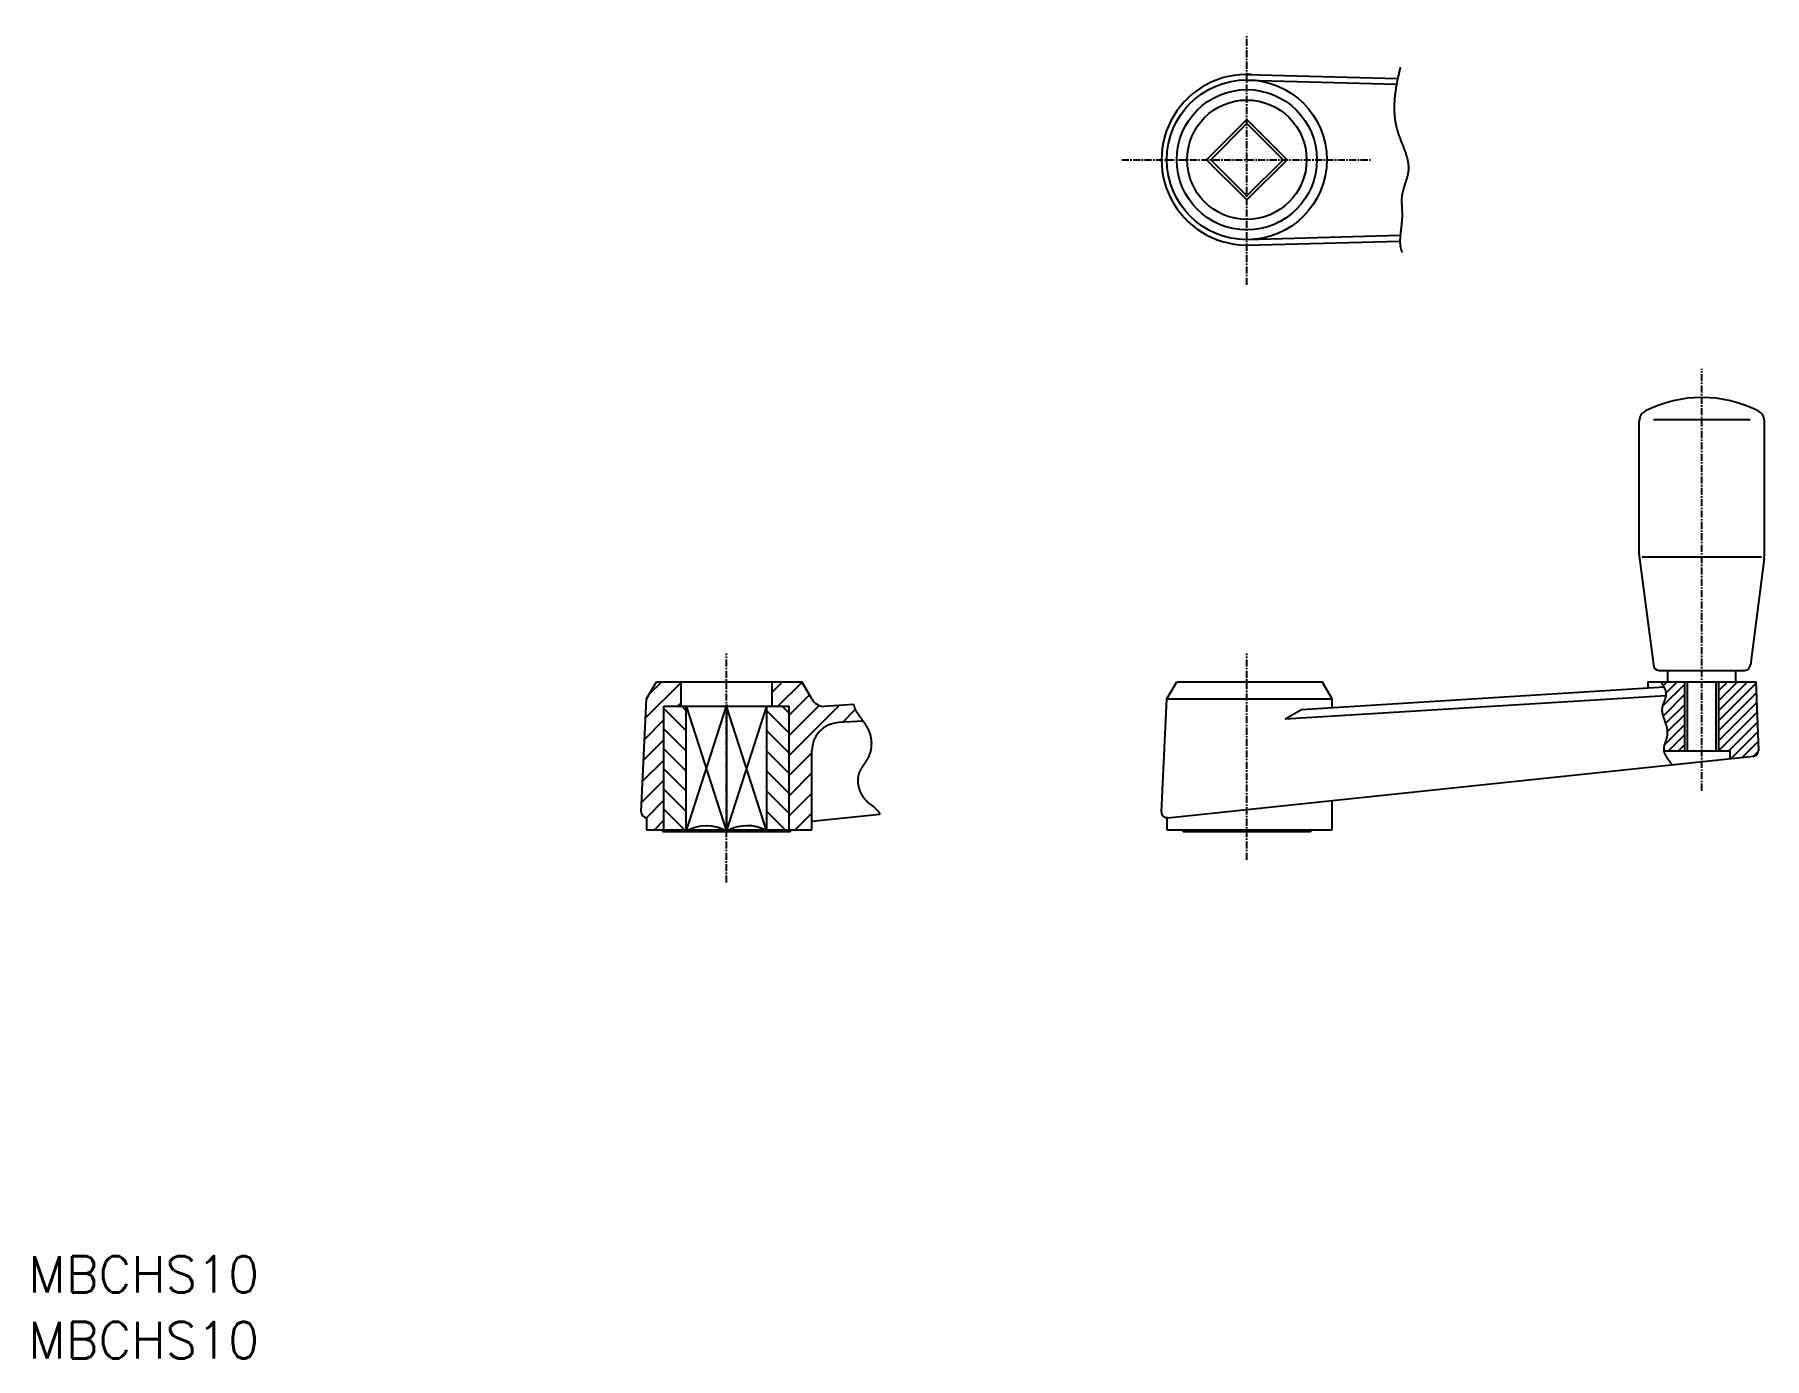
# Model space of a CAD drawing. Extents: x -75 to 230, y -48 to 185.
import ezdxf

# ---------------------------------------------------------------- set-up
doc = ezdxf.new("R2010")
doc.units = 0
doc.linetypes.add('CENTER', pattern=[2, 1.25, -0.25, 0.25, -0.25])
doc.layers.get('0').update_dxf_attribs({"linetype": 'CONTINUOUS'})
doc.layers.add('CENTER', color=1, linetype='CENTER')
doc.styles.get("Standard").update_dxf_attribs({"font": 'txt.shx', "bigfont": 'bigfont.shx'})

# ---------------------------------------------------------------- blocks, each defined once
blk = doc.blocks.new('*X2')
at = {"color": 0}
for p, q in [((40.07, 62.46), (36.14, 66.39)), ((40.07, 66), (39.27, 66.8)), ((58.14, 62.07), (54.21, 66)), ((58.14, 65.6), (56.94, 66.8)), ((40.07, 58.93), (36.14, 62.86)), ((58.14, 58.53), (54.21, 62.46)), ((40.07, 55.39), (36.14, 59.32)), ((58.14, 55), (54.21, 58.93)), ((40.07, 51.86), (36.14, 55.78)), ((58.14, 51.46), (54.21, 55.39)), ((40.07, 48.32), (36.14, 52.25)), ((58.14, 47.93), (54.21, 51.86)), ((39.75, 45.1), (36.14, 48.71)), ((57.43, 45.1), (54.21, 48.32)), ((36.22, 45.1), (36.14, 45.18))]:
    blk.add_line(p, q, dxfattribs=at)
blk = doc.blocks.new('*X3')
at = {"color": 0}
for p, q in [((32.92, 64.74), (39.14, 70.96)), ((33.54, 68.9), (35.74, 71.1)), ((55.14, 69.28), (56.96, 71.1)), ((56.19, 66.8), (60.44, 71.05)), ((38.52, 66.8), (39.14, 67.42)), ((58.14, 65.21), (61.73, 68.8)), ((58.14, 61.67), (63.41, 66.95)), ((58.14, 58.14), (66.94, 66.94)), ((32.75, 61.03), (36.14, 64.42)), ((67.51, 63.97), (69.77, 66.24)), ((32.57, 57.32), (36.14, 60.89)), ((58.14, 54.6), (62.14, 58.6)), ((32.39, 53.61), (36.14, 57.35)), ((58.14, 51.07), (62.14, 55.07)), ((32.22, 49.9), (36.14, 53.82)), ((33.07, 47.21), (36.14, 50.28)), ((58.14, 47.53), (62.14, 51.53)), ((34.49, 45.1), (36.14, 46.75)), ((59.24, 45.1), (62.14, 48))]:
    blk.add_line(p, q, dxfattribs=at)
blk = doc.blocks.new('*X4')
at = {"color": 0}
for p, q in [((211.68, 66.73), (215.63, 70.68)), ((211.83, 70.41), (212.52, 71.1)), ((212.32, 69.13), (214.29, 71.1)), ((221.63, 66.07), (226.66, 71.1)), ((221.63, 67.84), (224.9, 71.1)), ((221.63, 69.6), (223.13, 71.1)), ((221.63, 64.3), (228.12, 70.79)), ((211.81, 65.08), (215.63, 68.91)), ((212.25, 63.76), (215.63, 67.14)), ((221.63, 62.53), (228.19, 69.09)), ((221.63, 60.77), (228.26, 67.39)), ((212.56, 62.3), (215.63, 65.37)), ((221.63, 59), (228.32, 65.69)), ((223.38, 58.98), (228.39, 63.99)), ((212.04, 60.01), (215.63, 63.6)), ((212.78, 58.98), (215.63, 61.84)), ((223.76, 57.59), (228.46, 62.29)), ((214.55, 58.98), (215.63, 60.07)), ((225.73, 57.8), (228.53, 60.59)), ((227.71, 58), (228.59, 58.88))]:
    blk.add_line(p, q, dxfattribs=at)

msp = doc.modelspace()

# ---------------------------------------------------------------- linework, layer by layer
at = {"color": 7, "linetype": 'CONTINUOUS'}
for p, q in [((138.61, 176.89), (164.96, 176.2)), ((138.63, 177.89), (165.16, 177.19)), ((138.61, 148.89), (165.61, 149.6)), ((138.63, 147.89), (165.54, 148.59)), ((207.63, 93.42), (207.63, 116.94)), ((210.16, 117.2), (227.11, 117.2)), ((229.63, 93.42), (229.63, 116.94)), ((207.67, 92.78), (210.11, 74.1)), ((208.16, 93.1), (229.11, 93.1)), ((229.59, 92.78), (227.16, 74.1)), ((211.11, 73.1), (226.16, 73.1)), ((212.63, 71.1), (212.63, 73.1)), ((224.63, 71.1), (224.63, 73.1)), ((33.08, 68.1), (34.81, 71.1)), ((34.81, 71.1), (60.41, 71.1)), ((35.31, 71.1), (59.91, 71.1)), ((35.31, 71.1), (39.14, 71.1)), ((39.14, 66.8), (39.14, 71.1)), ((55.14, 66.8), (55.14, 71.1)), ((62.14, 68.1), (60.41, 71.1)), ((124.58, 68.1), (126.31, 71.1)), ((126.31, 71.1), (151.9, 71.1)), ((211.98, 70.15), (148.25, 66.19)), ((153.63, 68.1), (151.9, 71.1)), ((209.16, 71.1), (209.12, 69.93)), ((209.16, 71.1), (228.11, 71.1)), ((215.63, 58.98), (215.63, 71.1)), ((216.13, 58.98), (216.13, 71.1)), ((221.13, 58.98), (221.13, 71.1)), ((221.63, 58.98), (221.63, 71.1)), ((228.11, 71.1), (228.6, 59.04)), ((32.14, 48.25), (33.08, 68.1)), ((47.14, 67.1), (47.14, 44.8)), ((69.52, 67.1), (64.26, 66.78)), ((123.63, 48.25), (124.58, 68.1)), ((124.58, 68.1), (153.63, 68.1)), ((212.31, 68.66), (145.35, 64.52)), ((153.63, 66.53), (153.63, 68.1)), ((36.14, 66.8), (58.14, 66.8)), ((36.14, 44.8), (36.14, 66.8)), ((40.07, 44.8), (40.07, 66.8)), ((40.07, 44.8), (47.14, 66.8)), ((40.07, 66.8), (47.14, 44.8)), ((47.14, 44.8), (54.21, 66.8)), ((54.21, 44.8), (47.14, 66.8)), ((54.21, 44.8), (54.21, 66.8)), ((58.14, 44.8), (58.14, 66.8)), ((71.14, 64.19), (66.84, 63.93)), ((148.25, 66.19), (145.35, 64.52)), ((62.14, 45.1), (62.14, 58.94)), ((124.73, 47.21), (227.7, 58)), ((211.94, 58.98), (223.63, 58.98)), ((223.63, 57.58), (223.63, 58.98)), ((153.63, 45.1), (153.63, 50.24)), ((33.08, 47.23), (33.08, 45.1)), ((62.14, 46.6), (74.1, 47.82)), ((124.58, 47.23), (124.58, 45.1)), ((33.08, 45.1), (62.14, 45.1)), ((33.58, 45.1), (36.14, 45.1)), ((35.94, 44.8), (35.64, 45.1)), ((35.94, 44.8), (58.34, 44.8)), ((36.14, 44.8), (58.14, 44.8)), ((58.14, 45.1), (61.64, 45.1)), ((58.34, 44.8), (58.64, 45.1)), ((124.58, 45.1), (153.63, 45.1)), ((127.43, 44.8), (127.13, 45.1)), ((127.43, 44.8), (149.83, 44.8)), ((149.83, 44.8), (150.13, 45.1))]:
    msp.add_line(p, q, dxfattribs=at)
for points in [[(138.63, 155.82), (145.7, 162.89), (138.63, 169.96), (131.56, 162.89)], [(138.63, 156.53), (145, 162.89), (138.63, 169.25), (132.27, 162.89)]]:
    msp.add_lwpolyline(points, close=True, dxfattribs=at)
for points in [[(165.63, 179.18, 0), (165.6, 179.07, 0), (165.57, 178.96, 0), (165.55, 178.85, 0), (165.52, 178.74, 0), (165.49, 178.62, 0), (165.46, 178.51, 0), (165.43, 178.4, 0), (165.41, 178.29, 0), (165.38, 178.18, 0), (165.35, 178.06, 0), (165.33, 177.95, 0), (165.3, 177.84, 0), (165.28, 177.73, 0), (165.25, 177.61, 0), (165.22, 177.5, 0), (165.2, 177.39, 0), (165.18, 177.28, 0), (165.15, 177.16, 0), (165.13, 177.05, 0), (165.1, 176.94, 0), (165.08, 176.82, 0), (165.06, 176.71, 0), (165.03, 176.59, 0), (165.01, 176.48, 0), (164.99, 176.37, 0), (164.97, 176.25, 0), (164.95, 176.14, 0), (164.93, 176.02, 0), (164.91, 175.91, 0), (164.89, 175.79, 0), (164.87, 175.68, 0), (164.85, 175.56, 0), (164.83, 175.45, 0), (164.81, 175.34, 0), (164.8, 175.22, 0), (164.78, 175.11, 0), (164.76, 174.99, 0), (164.75, 174.88, 0), (164.73, 174.76, 0), (164.72, 174.65, 0), (164.7, 174.53, 0), (164.69, 174.41, 0), (164.67, 174.3, 0), (164.66, 174.18, 0), (164.65, 174.07, 0), (164.64, 173.95, 0), (164.63, 173.84, 0), (164.62, 173.72, 0), (164.61, 173.6, 0), (164.6, 173.49, 0), (164.59, 173.37, 0), (164.58, 173.26, 0), (164.57, 173.14, 0), (164.57, 173.03, 0), (164.56, 172.91, 0), (164.56, 172.79, 0), (164.55, 172.68, 0), (164.55, 172.56, 0), (164.55, 172.45, 0), (164.54, 172.33, 0), (164.54, 172.22, 0), (164.54, 172.1, 0), (164.54, 171.98, 0), (164.54, 171.87, 0), (164.54, 171.75, 0), (164.55, 171.64, 0), (164.55, 171.52, 0), (164.55, 171.41, 0), (164.56, 171.29, 0), (164.56, 171.17, 0), (164.57, 171.06, 0), (164.58, 170.94, 0), (164.59, 170.83, 0), (164.59, 170.71, 0), (164.6, 170.59, 0), (164.62, 170.48, 0), (164.63, 170.37, 0), (164.64, 170.25, 0), (164.65, 170.13, 0), (164.67, 170.02, 0), (164.68, 169.9, 0), (164.7, 169.79, 0), (164.72, 169.67, 0), (164.73, 169.56, 0), (164.75, 169.44, 0), (164.77, 169.33, 0), (164.8, 169.21, 0), (164.82, 169.1, 0), (164.84, 168.99, 0), (164.87, 168.87, 0), (164.89, 168.76, 0), (164.92, 168.64, 0), (164.94, 168.53, 0), (164.97, 168.41, 0), (165, 168.3, 0), (165.03, 168.19, 0), (165.06, 168.07, 0), (165.1, 167.96, 0), (165.13, 167.85, 0), (165.17, 167.73, 0), (165.2, 167.62, 0), (165.24, 167.51, 0), (165.28, 167.39, 0), (165.32, 167.28, 0), (165.36, 167.17, 0), (165.4, 167.06, 0), (165.44, 166.94, 0), (165.48, 166.83, 0), (165.52, 166.72, 0), (165.56, 166.61, 0), (165.6, 166.5, 0), (165.65, 166.38, 0), (165.69, 166.27, 0), (165.73, 166.16, 0), (165.78, 166.05, 0), (165.82, 165.94, 0), (165.87, 165.82, 0), (165.91, 165.71, 0), (165.95, 165.6, 0), (166, 165.49, 0), (166.04, 165.38, 0), (166.09, 165.27, 0), (166.13, 165.16, 0), (166.17, 165.04, 0), (166.21, 164.93, 0), (166.26, 164.82, 0), (166.3, 164.71, 0), (166.34, 164.6, 0), (166.38, 164.49, 0), (166.42, 164.38, 0), (166.46, 164.27, 0), (166.5, 164.16, 0), (166.54, 164.05, 0), (166.57, 163.94, 0), (166.61, 163.83, 0), (166.64, 163.72, 0), (166.68, 163.61, 0), (166.71, 163.5, 0), (166.74, 163.38, 0), (166.77, 163.27, 0), (166.8, 163.16, 0), (166.83, 163.05, 0), (166.85, 162.94, 0), (166.88, 162.83, 0), (166.9, 162.72, 0), (166.92, 162.61, 0), (166.94, 162.5, 0), (166.96, 162.39, 0), (166.98, 162.28, 0), (166.99, 162.17, 0), (167.01, 162.06, 0), (167.02, 161.95, 0), (167.03, 161.84, 0), (167.03, 161.73, 0), (167.04, 161.62, 0), (167.04, 161.51, 0), (167.04, 161.4, 0), (167.04, 161.29, 0), (167.04, 161.18, 0), (167.03, 161.07, 0), (167.02, 160.96, 0), (167.01, 160.85, 0), (167, 160.74, 0), (166.98, 160.62, 0), (166.96, 160.51, 0), (166.94, 160.4, 0), (166.92, 160.29, 0), (166.9, 160.18, 0), (166.87, 160.07, 0), (166.84, 159.96, 0), (166.81, 159.85, 0), (166.78, 159.74, 0), (166.75, 159.63, 0), (166.72, 159.52, 0), (166.68, 159.41, 0), (166.65, 159.29, 0), (166.61, 159.18, 0), (166.58, 159.07, 0), (166.54, 158.96, 0), (166.5, 158.85, 0), (166.47, 158.74, 0), (166.43, 158.63, 0), (166.39, 158.52, 0), (166.36, 158.4, 0), (166.32, 158.29, 0), (166.28, 158.18, 0), (166.25, 158.07, 0), (166.21, 157.96, 0), (166.18, 157.85, 0), (166.15, 157.74, 0), (166.12, 157.63, 0), (166.09, 157.51, 0), (166.06, 157.4, 0), (166.03, 157.29, 0), (166, 157.18, 0), (165.98, 157.07, 0), (165.96, 156.96, 0), (165.94, 156.84, 0), (165.92, 156.73, 0), (165.9, 156.62, 0), (165.89, 156.51, 0), (165.88, 156.4, 0), (165.87, 156.28, 0), (165.86, 156.17, 0), (165.85, 156.06, 0), (165.85, 155.95, 0), (165.85, 155.84, 0), (165.85, 155.72, 0), (165.84, 155.61, 0), (165.85, 155.5, 0), (165.85, 155.38, 0), (165.85, 155.27, 0), (165.85, 155.16, 0), (165.86, 155.04, 0), (165.86, 154.93, 0), (165.87, 154.82, 0), (165.87, 154.7, 0), (165.88, 154.59, 0), (165.88, 154.47, 0), (165.89, 154.36, 0), (165.9, 154.24, 0), (165.9, 154.12, 0), (165.91, 154.01, 0), (165.91, 153.89, 0), (165.92, 153.77, 0), (165.92, 153.65, 0), (165.92, 153.54, 0), (165.93, 153.42, 0), (165.93, 153.3, 0), (165.93, 153.18, 0), (165.93, 153.06, 0), (165.93, 152.94, 0), (165.92, 152.81, 0), (165.92, 152.69, 0), (165.91, 152.57, 0), (165.91, 152.45, 0), (165.9, 152.32, 0), (165.89, 152.2, 0), (165.88, 152.08, 0), (165.87, 151.95, 0), (165.85, 151.83, 0), (165.84, 151.7, 0), (165.83, 151.58, 0), (165.81, 151.46, 0), (165.8, 151.33, 0), (165.79, 151.21, 0), (165.77, 151.08, 0), (165.76, 150.96, 0), (165.74, 150.83, 0), (165.72, 150.71, 0), (165.71, 150.58, 0), (165.69, 150.46, 0), (165.68, 150.33, 0), (165.67, 150.21, 0), (165.65, 150.09, 0), (165.64, 149.97, 0), (165.62, 149.84, 0), (165.61, 149.72, 0), (165.6, 149.6, 0), (165.59, 149.48, 0), (165.58, 149.36, 0), (165.57, 149.24, 0), (165.56, 149.12, 0), (165.56, 149, 0), (165.55, 148.89, 0), (165.55, 148.77, 0), (165.54, 148.66, 0), (165.54, 148.54, 0), (165.54, 148.43, 0), (165.55, 148.32, 0), (165.55, 148.21, 0), (165.56, 148.09, 0), (165.56, 147.99, 0), (165.57, 147.88, 0), (165.59, 147.77, 0), (165.6, 147.67, 0), (165.62, 147.56, 0), (165.64, 147.46, 0), (165.66, 147.36, 0), (165.68, 147.26, 0), (165.71, 147.16, 0), (165.74, 147.06, 0), (165.77, 146.97, 0), (165.8, 146.88, 0), (165.84, 146.78, 0), (165.88, 146.69, 0), (165.93, 146.6, 0)], [(211.45, 71.1, 0), (211.46, 71.08, 0), (211.48, 71.03, 0), (211.51, 70.99, 0), (211.54, 70.94, 0), (211.56, 70.9, 0), (211.59, 70.85, 0), (211.61, 70.81, 0), (211.64, 70.77, 0), (211.66, 70.72, 0), (211.68, 70.68, 0), (211.71, 70.64, 0), (211.73, 70.6, 0), (211.76, 70.55, 0), (211.78, 70.51, 0), (211.8, 70.47, 0), (211.82, 70.43, 0), (211.84, 70.39, 0), (211.87, 70.35, 0), (211.89, 70.31, 0), (211.91, 70.28, 0), (211.93, 70.24, 0), (211.95, 70.2, 0), (211.97, 70.16, 0), (211.99, 70.12, 0), (212.01, 70.09, 0), (212.02, 70.05, 0), (212.04, 70.01, 0), (212.06, 69.98, 0), (212.08, 69.94, 0), (212.09, 69.9, 0), (212.11, 69.87, 0), (212.13, 69.83, 0), (212.14, 69.79, 0), (212.16, 69.76, 0), (212.17, 69.72, 0), (212.18, 69.69, 0), (212.2, 69.65, 0), (212.21, 69.62, 0), (212.22, 69.58, 0), (212.23, 69.55, 0), (212.24, 69.51, 0), (212.25, 69.47, 0), (212.26, 69.44, 0), (212.27, 69.4, 0), (212.28, 69.37, 0), (212.29, 69.33, 0), (212.3, 69.3, 0), (212.3, 69.26, 0), (212.31, 69.23, 0), (212.31, 69.19, 0), (212.32, 69.15, 0), (212.32, 69.12, 0), (212.32, 69.08, 0), (212.33, 69.04, 0), (212.33, 69.01, 0), (212.33, 68.97, 0), (212.33, 68.93, 0), (212.33, 68.9, 0), (212.33, 68.86, 0), (212.33, 68.82, 0), (212.32, 68.78, 0), (212.32, 68.74, 0), (212.32, 68.7, 0), (212.31, 68.66, 0), (212.31, 68.62, 0), (212.3, 68.58, 0), (212.29, 68.54, 0), (212.28, 68.5, 0), (212.27, 68.46, 0), (212.26, 68.42, 0), (212.25, 68.38, 0), (212.24, 68.34, 0), (212.23, 68.29, 0), (212.22, 68.25, 0), (212.2, 68.21, 0), (212.19, 68.16, 0), (212.17, 68.12, 0), (212.15, 68.07, 0), (212.14, 68.03, 0), (212.12, 67.98, 0), (212.1, 67.93, 0), (212.08, 67.88, 0), (212.06, 67.84, 0), (212.04, 67.79, 0), (212.02, 67.74, 0), (212, 67.69, 0), (211.98, 67.64, 0), (211.96, 67.59, 0), (211.94, 67.54, 0), (211.92, 67.49, 0), (211.9, 67.43, 0), (211.88, 67.38, 0), (211.86, 67.33, 0), (211.84, 67.27, 0), (211.82, 67.22, 0), (211.8, 67.16, 0), (211.78, 67.11, 0), (211.77, 67.05, 0), (211.75, 67, 0), (211.73, 66.94, 0), (211.72, 66.88, 0), (211.7, 66.82, 0), (211.69, 66.76, 0), (211.68, 66.7, 0), (211.67, 66.64, 0), (211.66, 66.58, 0), (211.65, 66.52, 0), (211.64, 66.46, 0), (211.63, 66.4, 0), (211.63, 66.34, 0), (211.62, 66.27, 0), (211.62, 66.21, 0), (211.62, 66.14, 0), (211.62, 66.08, 0), (211.62, 66.01, 0), (211.63, 65.95, 0), (211.63, 65.88, 0), (211.64, 65.81, 0), (211.65, 65.75, 0), (211.66, 65.68, 0), (211.68, 65.61, 0), (211.69, 65.54, 0), (211.7, 65.47, 0), (211.72, 65.4, 0), (211.74, 65.33, 0), (211.76, 65.26, 0), (211.78, 65.19, 0), (211.8, 65.11, 0), (211.82, 65.04, 0), (211.84, 64.97, 0), (211.86, 64.89, 0), (211.89, 64.82, 0), (211.91, 64.75, 0), (211.94, 64.67, 0), (211.96, 64.6, 0), (211.99, 64.52, 0), (212.01, 64.45, 0), (212.04, 64.37, 0), (212.07, 64.3, 0), (212.09, 64.22, 0), (212.12, 64.15, 0), (212.15, 64.07, 0), (212.17, 64, 0), (212.2, 63.92, 0), (212.22, 63.84, 0), (212.25, 63.77, 0), (212.27, 63.69, 0), (212.3, 63.61, 0), (212.32, 63.54, 0), (212.34, 63.46, 0), (212.37, 63.38, 0), (212.39, 63.3, 0), (212.41, 63.23, 0), (212.43, 63.15, 0), (212.45, 63.07, 0), (212.46, 63, 0), (212.48, 62.92, 0), (212.5, 62.84, 0), (212.51, 62.77, 0), (212.52, 62.69, 0), (212.53, 62.61, 0), (212.54, 62.54, 0), (212.55, 62.46, 0), (212.55, 62.38, 0), (212.56, 62.31, 0), (212.56, 62.23, 0), (212.56, 62.16, 0), (212.56, 62.08, 0), (212.56, 62.01, 0), (212.55, 61.93, 0), (212.54, 61.86, 0), (212.53, 61.78, 0), (212.52, 61.71, 0), (212.51, 61.63, 0), (212.5, 61.56, 0), (212.48, 61.49, 0), (212.47, 61.41, 0), (212.45, 61.34, 0), (212.43, 61.27, 0), (212.41, 61.2, 0), (212.39, 61.12, 0), (212.37, 61.05, 0), (212.35, 60.98, 0), (212.33, 60.91, 0), (212.3, 60.84, 0), (212.28, 60.77, 0), (212.26, 60.7, 0), (212.24, 60.63, 0), (212.21, 60.56, 0), (212.19, 60.49, 0), (212.17, 60.43, 0), (212.15, 60.36, 0), (212.12, 60.29, 0), (212.1, 60.23, 0), (212.08, 60.16, 0), (212.06, 60.09, 0), (212.04, 60.03, 0), (212.02, 59.96, 0), (212.01, 59.9, 0), (211.99, 59.84, 0), (211.98, 59.77, 0), (211.96, 59.71, 0), (211.95, 59.65, 0), (211.94, 59.58, 0), (211.93, 59.52, 0), (211.92, 59.46, 0), (211.92, 59.4, 0), (211.92, 59.34, 0), (211.92, 59.28, 0), (211.92, 59.23, 0), (211.92, 59.17, 0), (211.92, 59.11, 0), (211.93, 59.05, 0), (211.94, 59, 0), (211.95, 58.94, 0), (211.96, 58.89, 0), (211.97, 58.83, 0), (211.98, 58.78, 0), (212, 58.72, 0), (212.02, 58.67, 0), (212.03, 58.61, 0), (212.05, 58.56, 0), (212.07, 58.51, 0), (212.1, 58.46, 0), (212.12, 58.4, 0), (212.14, 58.35, 0), (212.17, 58.3, 0), (212.19, 58.25, 0), (212.22, 58.2, 0), (212.25, 58.14, 0), (212.28, 58.09, 0), (212.31, 58.04, 0), (212.34, 57.99, 0), (212.37, 57.94, 0), (212.4, 57.89, 0), (212.44, 57.84, 0), (212.47, 57.79, 0), (212.5, 57.74, 0), (212.54, 57.69, 0), (212.57, 57.64, 0), (212.61, 57.59, 0), (212.64, 57.54, 0), (212.68, 57.49, 0), (212.71, 57.44, 0), (212.75, 57.39, 0), (212.79, 57.34, 0), (212.82, 57.29, 0), (212.86, 57.24, 0), (212.89, 57.19, 0), (212.93, 57.14, 0), (212.97, 57.09, 0), (213, 57.03, 0), (213.04, 56.98, 0), (213.07, 56.93, 0), (213.11, 56.88, 0), (213.14, 56.83, 0), (213.18, 56.77, 0), (213.21, 56.72, 0), (213.25, 56.67, 0), (213.28, 56.62, 0), (213.31, 56.56, 0), (213.35, 56.51, 0), (213.35, 56.5, 0)], [(69.52, 67.1, 0), (69.52, 67.03, 0), (69.53, 66.96, 0), (69.54, 66.9, 0), (69.56, 66.83, 0), (69.57, 66.77, 0), (69.59, 66.7, 0), (69.61, 66.63, 0), (69.63, 66.57, 0), (69.66, 66.5, 0), (69.69, 66.43, 0), (69.71, 66.36, 0), (69.74, 66.3, 0), (69.78, 66.23, 0), (69.81, 66.16, 0), (69.85, 66.09, 0), (69.88, 66.02, 0), (69.92, 65.95, 0), (69.96, 65.89, 0), (70, 65.82, 0), (70.05, 65.75, 0), (70.09, 65.68, 0), (70.13, 65.61, 0), (70.18, 65.53, 0), (70.23, 65.46, 0), (70.28, 65.39, 0), (70.33, 65.32, 0), (70.38, 65.25, 0), (70.43, 65.18, 0), (70.48, 65.1, 0), (70.53, 65.03, 0), (70.58, 64.96, 0), (70.64, 64.89, 0), (70.69, 64.81, 0), (70.74, 64.74, 0), (70.8, 64.66, 0), (70.85, 64.59, 0), (70.91, 64.51, 0), (70.96, 64.44, 0), (71.02, 64.36, 0), (71.07, 64.29, 0), (71.12, 64.21, 0), (71.18, 64.13, 0), (71.23, 64.06, 0), (71.29, 63.98, 0), (71.34, 63.9, 0), (71.39, 63.82, 0), (71.45, 63.75, 0), (71.5, 63.67, 0), (71.55, 63.59, 0), (71.6, 63.51, 0), (71.65, 63.43, 0), (71.7, 63.35, 0), (71.75, 63.27, 0), (71.79, 63.19, 0), (71.84, 63.11, 0), (71.88, 63.03, 0), (71.93, 62.94, 0), (71.97, 62.86, 0), (72.01, 62.78, 0), (72.05, 62.7, 0), (72.09, 62.61, 0), (72.13, 62.53, 0), (72.16, 62.44, 0), (72.2, 62.36, 0), (72.23, 62.28, 0), (72.26, 62.19, 0), (72.29, 62.11, 0), (72.32, 62.02, 0), (72.35, 61.93, 0), (72.37, 61.85, 0), (72.4, 61.76, 0), (72.42, 61.68, 0), (72.44, 61.59, 0), (72.46, 61.5, 0), (72.48, 61.41, 0), (72.5, 61.33, 0), (72.52, 61.24, 0), (72.53, 61.15, 0), (72.54, 61.07, 0), (72.56, 60.98, 0), (72.57, 60.89, 0), (72.58, 60.8, 0), (72.58, 60.72, 0), (72.59, 60.63, 0), (72.6, 60.54, 0), (72.6, 60.45, 0), (72.6, 60.37, 0), (72.61, 60.28, 0), (72.61, 60.19, 0), (72.6, 60.11, 0), (72.6, 60.02, 0), (72.6, 59.93, 0), (72.59, 59.85, 0), (72.59, 59.76, 0), (72.58, 59.67, 0), (72.57, 59.59, 0), (72.56, 59.5, 0), (72.55, 59.42, 0), (72.53, 59.33, 0), (72.52, 59.25, 0), (72.5, 59.16, 0), (72.49, 59.08, 0), (72.47, 58.99, 0), (72.45, 58.91, 0), (72.43, 58.83, 0), (72.41, 58.75, 0), (72.38, 58.66, 0), (72.36, 58.58, 0), (72.33, 58.5, 0), (72.31, 58.42, 0), (72.28, 58.34, 0), (72.25, 58.26, 0), (72.22, 58.18, 0), (72.19, 58.1, 0), (72.15, 58.02, 0), (72.12, 57.94, 0), (72.08, 57.87, 0), (72.05, 57.79, 0), (72.01, 57.71, 0), (71.97, 57.64, 0), (71.93, 57.56, 0), (71.88, 57.49, 0), (71.84, 57.41, 0), (71.8, 57.34, 0), (71.75, 57.27, 0), (71.71, 57.19, 0), (71.66, 57.12, 0), (71.62, 57.05, 0), (71.57, 56.98, 0), (71.52, 56.91, 0), (71.48, 56.83, 0), (71.43, 56.76, 0), (71.38, 56.69, 0), (71.33, 56.62, 0), (71.28, 56.55, 0), (71.24, 56.48, 0), (71.19, 56.41, 0), (71.14, 56.34, 0), (71.1, 56.27, 0), (71.05, 56.19, 0), (71, 56.12, 0), (70.96, 56.05, 0), (70.91, 55.98, 0), (70.87, 55.91, 0), (70.83, 55.84, 0), (70.78, 55.76, 0), (70.74, 55.69, 0), (70.7, 55.62, 0), (70.66, 55.54, 0), (70.63, 55.47, 0), (70.59, 55.39, 0), (70.55, 55.32, 0), (70.52, 55.24, 0), (70.49, 55.16, 0), (70.46, 55.09, 0), (70.43, 55.01, 0), (70.4, 54.93, 0), (70.38, 54.85, 0), (70.35, 54.77, 0), (70.33, 54.69, 0), (70.31, 54.61, 0), (70.3, 54.53, 0), (70.28, 54.44, 0), (70.27, 54.36, 0), (70.26, 54.28, 0), (70.25, 54.19, 0), (70.24, 54.11, 0), (70.23, 54.02, 0), (70.22, 53.94, 0), (70.22, 53.85, 0), (70.22, 53.76, 0), (70.22, 53.68, 0), (70.22, 53.59, 0), (70.23, 53.5, 0), (70.23, 53.42, 0), (70.24, 53.33, 0), (70.25, 53.24, 0), (70.26, 53.15, 0), (70.27, 53.07, 0), (70.28, 52.98, 0), (70.3, 52.89, 0), (70.32, 52.8, 0), (70.33, 52.72, 0), (70.35, 52.63, 0), (70.38, 52.54, 0), (70.4, 52.46, 0), (70.42, 52.37, 0), (70.45, 52.29, 0), (70.48, 52.2, 0), (70.51, 52.11, 0), (70.54, 52.03, 0), (70.57, 51.95, 0), (70.6, 51.86, 0), (70.64, 51.78, 0), (70.68, 51.69, 0), (70.72, 51.61, 0), (70.76, 51.53, 0), (70.8, 51.45, 0), (70.84, 51.37, 0), (70.88, 51.29, 0), (70.93, 51.21, 0), (70.98, 51.13, 0), (71.02, 51.06, 0), (71.07, 50.98, 0), (71.13, 50.9, 0), (71.18, 50.83, 0), (71.23, 50.76, 0), (71.29, 50.68, 0), (71.34, 50.61, 0), (71.4, 50.54, 0), (71.46, 50.47, 0), (71.52, 50.4, 0), (71.58, 50.34, 0), (71.65, 50.27, 0), (71.71, 50.21, 0), (71.78, 50.14, 0), (71.84, 50.08, 0), (71.91, 50.02, 0), (71.98, 49.96, 0), (72.05, 49.9, 0), (72.12, 49.84, 0), (72.19, 49.78, 0), (72.26, 49.73, 0), (72.33, 49.67, 0), (72.4, 49.61, 0), (72.47, 49.56, 0), (72.54, 49.5, 0), (72.61, 49.45, 0), (72.69, 49.39, 0), (72.76, 49.34, 0), (72.83, 49.29, 0), (72.9, 49.23, 0), (72.96, 49.18, 0), (73.03, 49.12, 0), (73.1, 49.07, 0), (73.17, 49.01, 0), (73.23, 48.96, 0), (73.3, 48.9, 0), (73.36, 48.85, 0), (73.42, 48.79, 0), (73.48, 48.73, 0), (73.54, 48.67, 0), (73.6, 48.62, 0), (73.65, 48.56, 0), (73.7, 48.49, 0), (73.75, 48.43, 0), (73.8, 48.37, 0), (73.85, 48.31, 0), (73.89, 48.24, 0), (73.93, 48.17, 0), (73.97, 48.11, 0), (74.01, 48.04, 0), (74.04, 47.97, 0), (74.07, 47.89, 0), (74.1, 47.82, 0)]]:
    msp.add_polyline3d(points, dxfattribs=at)
for radius in [14.06, 12.33, 10.5]:
    msp.add_circle((138.63, 162.89), radius, dxfattribs=at)
for centre, radius, start, end in [((138.63, 162.89), 15, 87, 273), ((209.63, 116.94), 2, 116.7929, 180), ((218.63, 99.12), 21.97, 63.2071, 116.7929), ((227.63, 116.94), 2, 0, 63.2071), ((212.63, 93.42), 5, 180, 187.4153), ((224.63, 93.42), 5, 352.5847, 0), ((211.11, 74.1), 1, 180, 270), ((226.16, 74.1), 1, 270, 0), ((64.29, 69.2), 2.42, 207.1656, 269.1462), ((67.14, 58.94), 5, 93.3851, 180), ((227.6, 59), 1, 275.9825, 2.3277), ((33.14, 48.21), 1, 177.7392, 266.7048), ((43.6, 39.05), 6.75, 58.4218, 121.5782), ((50.79, 38.65), 7.15, 61.403, 120.6805), ((124.63, 48.21), 1, 177.7392, 275.7992)]:
    msp.add_arc(centre, radius, start, end, dxfattribs=at)
at = {"layer": 'CENTER', "color": 1, "linetype": 'CENTER'}
for p, q in [((138.63, 140.89), (138.63, 184.89)), ((116.63, 162.89), (160.63, 162.89)), ((218.63, 51.96), (218.63, 126.1)), ((47.14, 35.8), (47.14, 76.1)), ((138.63, 39.8), (138.63, 76.1))]:
    msp.add_line(p, q, dxfattribs=at)

# ---------------------------------------------------------------- block references
at = {"color": 7, "linetype": 'CONTINUOUS'}
for name in ['*X3', '*X2']:
    msp.add_blockref(name, (0, 0), dxfattribs=at)
at = {"linetype": 'CONTINUOUS'}
msp.add_blockref('*X4', (0, 0), dxfattribs=at)

# ---------------------------------------------------------------- texts
for p in [(-75.62, -36.27), (-75.62, -47.85)]:
    msp.add_text('MBCHS10', height=6.4).set_placement(p)

doc.saveas('drawing.dxf')
